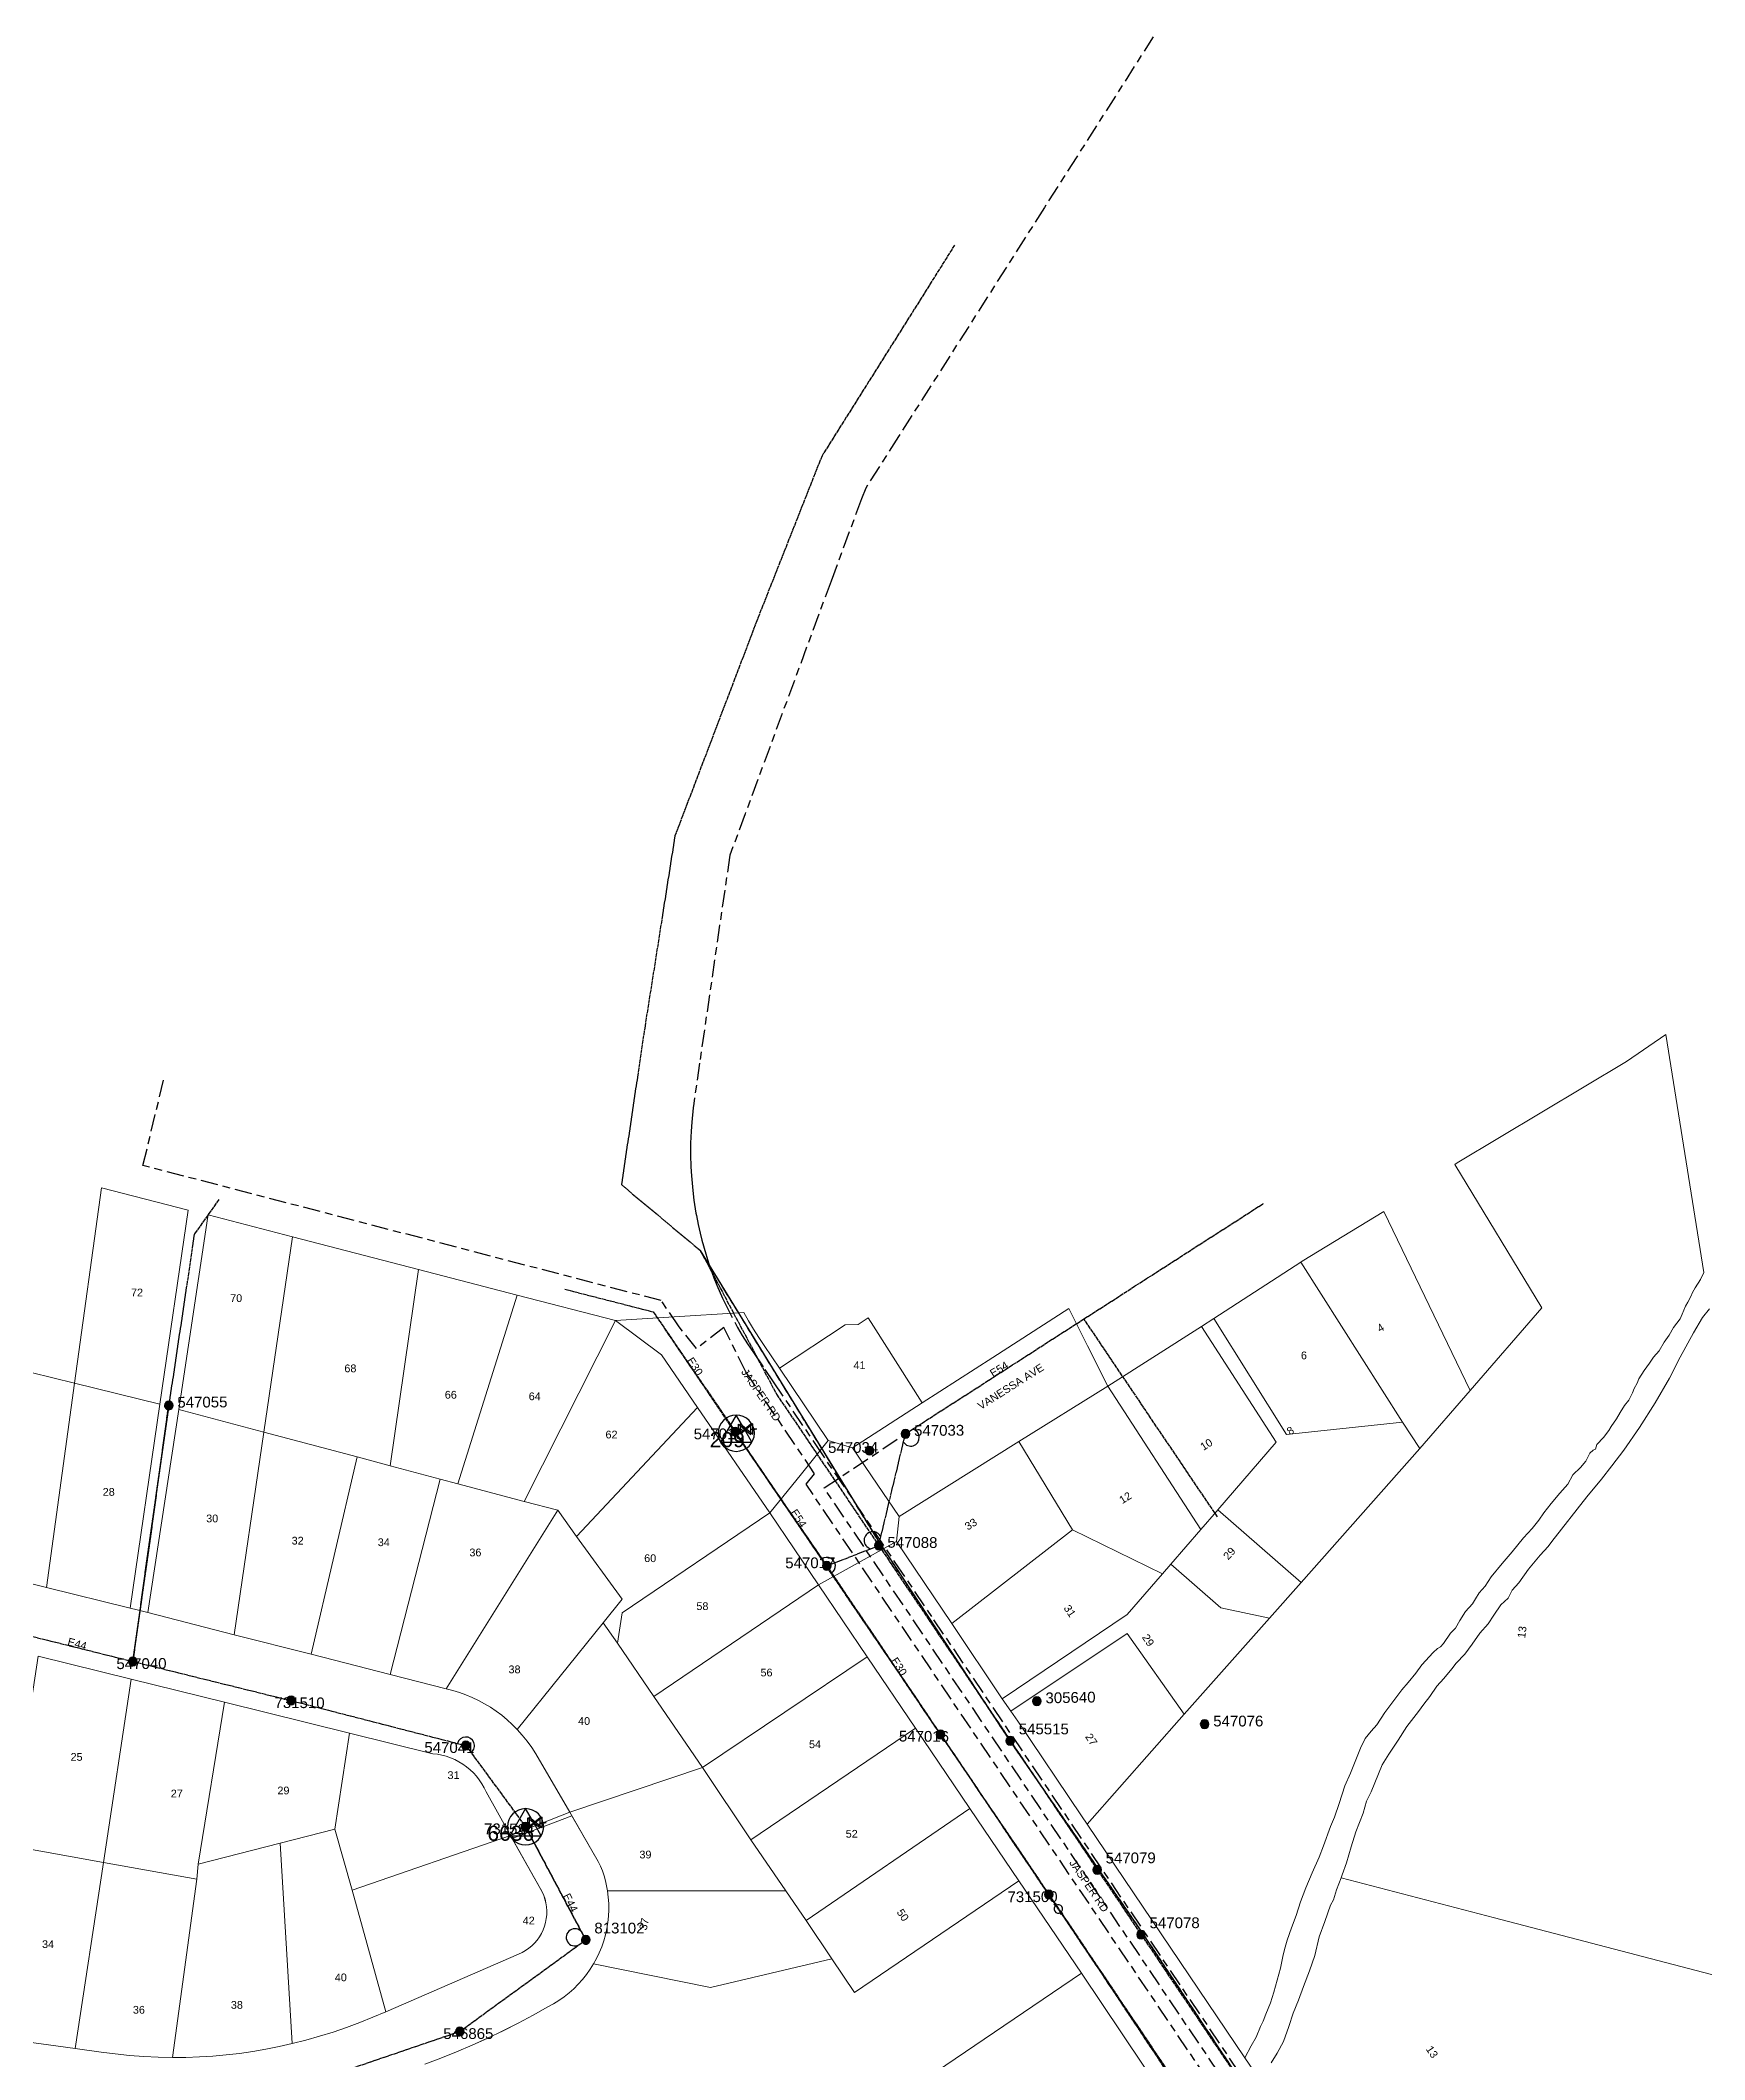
# Model space of a CAD drawing. Header units: metres. Extents: x 311460 to 313373, y 6261260 to 6263889.
# Drawn here: x 312691.2 to 313078.3, y 6262948.9 to 6263418.8 of the extents above; entities that cross this region are included whole.
import ezdxf
from ezdxf.enums import TextEntityAlignment as Align

# ---------------------------------------------------------------- set-up
doc = ezdxf.new("R2010")
doc.units = ezdxf.units.M
doc.linetypes.add('Cable Exist OH', pattern=[1, 1, 0])
doc.linetypes.add('Cable Exist UG', pattern=[8.2, 4, -1.2, 1.8, -1.2])
doc.layers.get('0').update_dxf_attribs({"color": 6})
doc.layers.add('Cadastre Land Parcels_SP_EXT', color=9, linetype='Continuous', lineweight=5)
doc.layers.add('Cadastre Roads_SP_EXT', color=9, linetype='Continuous', lineweight=5)
for name, color, linetype in [('Equip_LV_EXT', 7, 'Continuous'), ('Equip_SP_LV_EXT', 7, 'Continuous'), ('Mains_HV_EXT', 7, 'Continuous'), ('Mains_LV_EXT', 7, 'Continuous'), ('Mains_SL_EXT', 7, 'Continuous'), ('Mains_TR_EXT', 7, 'Continuous'), ('Sub_SP_TR_HV_LV_EXT', 7, 'Continuous'), ('SupportsOH_SP_TR_HV_LV_SL_EXT', 7, 'Continuous')]:
    doc.layers.add(name, color=color, linetype=linetype)
doc.layers.get('0').freeze()
doc.styles.add('POLE_LABEL', font='arial.ttf')
doc.styles.get("Standard").update_dxf_attribs({"font": 'arial.ttf'})
doc.linetypes.add('Cable E OH', pattern='A,9.4,["E",Standard,S=1.7,R=0,X=0,Y=-1],0', length=9.4)
doc.linetypes.add('Cable P UG', pattern='A,6,-0.5,["P",Standard,S=1.7,R=0,X=0.5,Y=-1],-2.9', length=9.4)

# ---------------------------------------------------------------- blocks, each defined once
blk = doc.blocks.new('SUB_POLE_EXT')
blk.add_wipeout([(0, 4.22), (0.42, 4.2), (0.83, 4.14), (1.21, 4.05), (1.62, 3.9), (1.99, 3.72), (2.35, 3.51), (2.68, 3.26), (2.99, 2.99), (3.28, 2.66), (3.52, 2.34), (3.76, 1.92), (3.9, 1.62), (4.04, 1.23), (4.18, 0.63), (4.22, 0), (4.18, -0.61), (4.06, -1.15), (3.9, -1.62), (3.58, -2.24), (3.22, -2.73), (2.97, -3.01), (2.68, -3.26), (2.36, -3.5), (2, -3.72), (1.64, -3.89), (1.25, -4.03), (0.82, -4.14), (0.42, -4.2), (0, -4.22), (-0.41, -4.2), (-0.8, -4.15), (-1.21, -4.05), (-1.62, -3.9), (-1.99, -3.73), (-2.35, -3.51), (-2.68, -3.26), (-2.96, -3.02), (-3.23, -2.72), (-3.51, -2.35), (-3.71, -2.01), (-3.91, -1.6), (-4.05, -1.21), (-4.16, -0.76), (-4.22, -0.14), (-4.21, 0.39), (-4.14, 0.83), (-4.03, 1.27), (-3.9, 1.63), (-3.71, 2.02), (-3.5, 2.37), (-3.28, 2.67), (-2.99, 2.99), (-2.68, 3.27), (-2.33, 3.52), (-1.98, 3.73), (-1.63, 3.9), (-1.2, 4.05), (-0.78, 4.15), (-0.4, 4.21)])
blk.add_line((2.16, 0.48), (2.16, 0.48, 0))
blk.add_lwpolyline([(-4.22, 0, 1), (4.22, 0, 1)], format="xyb", close=True)
blk.add_lwpolyline([(2.14, 0.52), (0, 4.22), (-3.66, -2.11), (3.66, -2.11)], close=True)
for tag, height, flags, p in [('STREET_CODE', 0.2, 9, (1.5, 0)), ('ASSET_NUM', 3.5, 8, (2, 2)), ('CONSTRUCTED_VOLTAGE', 0.2, 9, (1.5, -0.2)), ('OPERATING_VOLTAGE', 0.2, 9, (1.5, -0.6)), ('OPERATED_BY', 0.2, 9, (1.5, -0.8)), ('ORIENTATION', 0.2, 9, (1.5, -1.2)), ('OWNED_BY', 0.2, 9, (1.5, -1.4)), ('SECONDARY_VOLTAGE', 0.2, 9, (1.5, -1.6)), ('STATE', 0.2, 9, (1.5, -1.8)), ('SUBSTATION_TYPE', 0.2, 9, (1.5, -2)), ('STREETNAME', 0.2, 9, (1.5, -2.8)), ('SUBURB', 0.2, 9, (1.5, -3)), ('Z', 0.2, 1, (1.5, -3.4)), ('NO_PHASES', 0.2, 9, (1.5, -0.4)), ('MAINTAINED_BY', 0.2, 9, (1.5, -1)), ('USAGE', 0.2, 9, (1.5, -2.2)), ('LEGEND', 0.2, 9, (1.5, -2.4)), ('LOCATION', 0.2, 9, (1.5, -2.6)), ('NOTES', 0.2, 9, (1.5, -3.2))]:
    blk.add_attdef(tag, text='', height=height, dxfattribs=dict(flags=flags)).set_placement(p, align=Align.MIDDLE_LEFT)
blk = doc.blocks.new('LV_OH_LINKS_OPEN_EXT')
for p, q in [((-0.17, 4.97), (-0.17, 5.46)), ((0.17, 4.97), (0.17, 5.46)), ((-0.17, 3), (-0.17, 2.5)), ((0.17, 3), (0.17, 2.5))]:
    blk.add_line(p, q)
blk.add_lwpolyline([(0, 2.99, 1), (0, 4.98, 1)], format="xyb", close=True)
at = {"flags": 9}
for tag, p in [('ACTUAL_STATUS', (0, 0)), ('CONSTRUCTED_VOLTAGE', (0, -0.2)), ('OPERATING_VOLTAGE', (0, -0.6)), ('ORIENTATION', (0, -0.8)), ('OWNED_BY', (0, -1)), ('STATE', (0, -1.2)), ('SWITCH_TYPE', (0, -1.4)), ('NO_PHASES', (0, -0.4)), ('USAGE', (0, -1.6)), ('LEGEND', (0, -1.8)), ('NOTES', (0, -2))]:
    blk.add_attdef(tag, text='', height=0.2, dxfattribs=at).set_placement(p, align=Align.MIDDLE_LEFT)
at = {"flags": 1}
blk.add_attdef('Z', (0, 0), '', height=0.2, dxfattribs=at)
blk = doc.blocks.new('LV_OH_LINKS_DISTFUSE_EXT')
for p, q in [((0, 0), (0.96, 0)), ((3.84, 0), (4.8, 0))]:
    blk.add_line(p, q)
blk.add_lwpolyline([(3.84, -1.2), (3.84, 1.2), (0.96, -1.2), (0.96, 1.2)], close=True)
at = {"flags": 9}
for tag, p in [('ACTUAL_STATUS', (0, 0)), ('CONSTRUCTED_VOLTAGE', (0, -0.2)), ('OPERATING_VOLTAGE', (0, -0.6)), ('ORIENTATION', (0, -0.8)), ('OWNED_BY', (0, -1)), ('STATE', (0, -1.2)), ('SWITCH_TYPE', (0, -1.4)), ('NO_PHASES', (0, -0.4)), ('USAGE', (0, -1.6)), ('NOTES', (0, -1.8))]:
    blk.add_attdef(tag, text='', height=0.2, dxfattribs=at).set_placement(p, align=Align.MIDDLE_LEFT)
at = {"flags": 1}
blk.add_attdef('Z', (0, 0), '', height=0.2, dxfattribs=at)
blk = doc.blocks.new('POLE_EXT')
blk.add_hatch(color=256).paths.add_polyline_path([(-1, 0, 1), (1, 0, 1)])
blk.add_lwpolyline([(-1, 0, 1), (1, 0, 1)], format="xyb", close=True)
for tag, height, flags, p in [('pNumber', 2.5, 8, (-17.84, 2.07)), ('OWNED_BY', 0.2, 9, (1.35, -0.4)), ('SPECIAL_USE', 0.2, 9, (1.35, -0.8)), ('STATE', 0.2, 9, (1.35, -1)), ('cLV', 0.2, 9, (1.35, -1.4)), ('hDepth', 0.2, 9, (1.35, -1.6)), ('hDia', 0.2, 9, (1.35, -1.8)), ('cHV', 0.2, 9, (1.35, -2)), ('cLinedev', 0.2, 9, (1.35, -3.4)), ('pExisting', 0.2, 9, (1.35, -3.8)), ('pFooting', 0.2, 9, (1.35, -4.4)), ('pNew', 0.2, 9, (1.35, -4.6)), ('PARENT', 0.2, 9, (1.35, -0.6)), ('USAGE', 0.2, 9, (1.35, -1.2)), ('LBRACKET', 0.2, 9, (1.35, -2.2)), ('LExisting', 0.2, 9, (1.35, -2.4)), ('LANTNUMBER', 0.2, 9, (1.35, -2.6)), ('LOther', 0.2, 9, (1.35, -2.8)), ('LRemove', 0.2, 9, (1.35, -3)), ('LEGEND', 0.2, 9, (1.35, -3.2)), ('LOCATION', 0.2, 9, (1.35, -3.6)), ('PFNUMBER', 0.2, 9, (1.35, -4)), ('NEWPFNUMBER', 0.2, 9, (1.35, -4.2)), ('pRelocate', 0.2, 9, (1.35, -5)), ('pRemove', 0.2, 9, (1.35, -5.2)), ('pReplace', 0.2, 9, (1.35, -5.4)), ('pStay', 0.2, 9, (1.35, -5.6)), ('pType', 0.2, 9, (1.35, -5.8)), ('cspan', 0.2, 9, (1.35, -6)), ('STREETNAME', 0.2, 9, (1.35, -6.2)), ('SUBURB', 0.2, 9, (1.35, -6.4)), ('OPERATED_BY', 0.2, 9, (1.36, -7.01)), ('NOTES', 0.2, 9, (1.35, -6.6)), ('MAINTAINED_BY', 0.2, 9, (1.36, -6.81))]:
    blk.add_attdef(tag, text='', height=height, dxfattribs=dict(flags=flags)).set_placement(p, align=Align.MIDDLE_LEFT)
at = {"style": 'POLE_LABEL'}
for tag, height, flags, p in [('STRUCTURE_PLANT_NUMBER', 0.2, 9, (1.35, 0.03)), ('ASSET_NUM', 2.5, 8, (2, 2)), ('STREET_CODE', 0.2, 9, (1.35, -0.2))]:
    blk.add_attdef(tag, text='', height=height, dxfattribs=dict(at, flags=flags)).set_placement(p, align=Align.MIDDLE_LEFT)
at = {"flags": 1}
blk.add_attdef('Z', (1.35, -7.33), '', height=0.2, dxfattribs=at)

msp = doc.modelspace()

# ---------------------------------------------------------------- linework, layer by layer
at = {"layer": 'Cadastre Land Parcels_SP_EXT', "linetype": 'Continuous'}
for points in [[(313078.08, 6263132.09), (313069.25, 6263187.48), (313060.1, 6263181.18), (313020.76, 6263157.57), (313020.21, 6263157.21), (313040.45, 6263123.85), (313023.73, 6263104.61), (313012.09, 6263091.15), (312984.48, 6263059.97), (312977.11, 6263051.67), (312957.25, 6263029.3), (312934.64, 6263003.73), (312971.38, 6262949.35), (312972.86, 6262952.12), (312974, 6262954.16), (312975.02, 6262956.65), (312975.6, 6262957.89), (312976.23, 6262959.53), (312977.34, 6262962.14), (312978.13, 6262964.63), (312979.63, 6262970.2), (312980.22, 6262972.95), (312980.61, 6262974.55), (312981.17, 6262976.73), (312982.22, 6262979.58), (312983.3, 6262982.48), (312984.31, 6262985.65), (312985.54, 6262988.9), (312986.98, 6262992.36), (312988.62, 6262996.07), (312989.64, 6262998.67), (312991.26, 6263003.15), (312992.21, 6263005.35), (312993.28, 6263008.55), (312994.65, 6263012.61), (312995.96, 6263015.61), (312996.99, 6263018.32), (312998.22, 6263021.42), (312999.31, 6263023.64), (313000.76, 6263025.39), (313002.04, 6263026.84), (313003.94, 6263029.67), (313006.01, 6263032.47), (313007.89, 6263034.94), (313009.36, 6263036.69), (313011.12, 6263038.85), (313012.52, 6263040.76), (313015.15, 6263043.66), (313016.19, 6263044.58), (313016.88, 6263044.99), (313017.55, 6263045.79), (313019.22, 6263048.17), (313020.34, 6263049.34), (313021.39, 6263051.07), (313022.71, 6263053.21), (313024.31, 6263055), (313024.98, 6263056.11), (313025.86, 6263057.52), (313027.24, 6263059.13), (313028.66, 6263061.23), (313031.17, 6263064.4), (313033.5, 6263067.06), (313036.18, 6263070.33), (313038.18, 6263072.51), (313039.74, 6263074.43), (313040.89, 6263076.15), (313042.58, 6263078.36), (313044.59, 6263080.75), (313046.46, 6263082.85), (313047.64, 6263085), (313049.45, 6263086.73), (313050.69, 6263088.19), (313051.1, 6263089.12), (313051.59, 6263090.03), (313052.38, 6263090.76), (313052.95, 6263090.96), (313053.25, 6263092.06), (313054.77, 6263093.71), (313056.01, 6263095.31), (313056.55, 6263096.23), (313057.81, 6263098.01), (313058.64, 6263099.5), (313059.64, 6263101.1), (313060.68, 6263102.37), (313060.96, 6263103.01), (313061.53, 6263104.07), (313061.89, 6263105.05), (313062.61, 6263106.35), (313063.03, 6263107.36), (313064.23, 6263109.31), (313065.49, 6263110.98), (313066.38, 6263112.38), (313067.73, 6263113.87), (313068.86, 6263115.86), (313070.02, 6263117.51), (313071.07, 6263119.31), (313072.64, 6263121.33), (313073.07, 6263122.39), (313073.84, 6263124.22), (313074.42, 6263125.21), (313075.12, 6263126.5), (313075.47, 6263127.43), (313076.07, 6263128.53), (313077.34, 6263130.43), (313078.08, 6263132.09)], [(312718.98, 6263101.42), (312725.59, 6263146.57), (312705.38, 6263151.78), (312699.12, 6263106.3), (312718.98, 6263101.42)], [(312749.8, 6263140.4), (312730.21, 6263145.51), (312730.14, 6263145.07), (312723.37, 6263100.17), (312743.17, 6263094.92), (312749.8, 6263140.4)], [(313023.73, 6263104.61), (313003.7, 6263146.26), (312984.69, 6263134.73), (312984.35, 6263134.51), (313008.04, 6263097.28), (313012.09, 6263091.15), (313023.73, 6263104.61)], [(312779.17, 6263132.77), (312749.8, 6263140.4), (312743.17, 6263094.92), (312764.86, 6263089.15), (312772.53, 6263087.12), (312779.17, 6263132.77)], [(312802.09, 6263126.81), (312779.17, 6263132.77), (312772.53, 6263087.12), (312784.18, 6263084.01), (312788.32, 6263082.93), (312802.09, 6263126.81)], [(313008.04, 6263097.28), (312984.35, 6263134.51), (312964.15, 6263121.4), (312981.08, 6263094.36), (313008.04, 6263097.28)], [(312825, 6263120.94), (312802.09, 6263126.81), (312788.32, 6263082.93), (312803.69, 6263078.81), (312825, 6263120.94)], [(312874.47, 6263092.98), (312880.11, 6263091.29), (312896.32, 6263101.72), (312884.98, 6263119.61), (312883.77, 6263121.51), (312881.39, 6263119.96), (312878.39, 6263119.93), (312863.12, 6263109.79), (312874.47, 6263092.98)], [(312844.01, 6263100.7), (312835.66, 6263112.94), (312825, 6263120.94), (312803.69, 6263078.81), (312811.54, 6263076.77), (312815.93, 6263070.65), (312844.01, 6263100.7)], [(312965.04, 6263076.82), (312978.63, 6263092.59), (312961.28, 6263119.51), (312939.5, 6263105.64), (312961.1, 6263072.25), (312964.73, 6263076.47), (312965.04, 6263076.82)], [(313008.04, 6263097.28), (312981.08, 6263094.36), (312964.15, 6263121.4), (312961.28, 6263119.51), (312978.63, 6263092.59), (312965.04, 6263076.82), (312984.48, 6263059.97), (313012.09, 6263091.15), (313008.04, 6263097.28)], [(312699.12, 6263106.3), (312678.9, 6263111.27), (312672.3, 6263063.82), (312692.58, 6263058.81), (312699.12, 6263106.3)], [(312718.98, 6263101.42), (312699.12, 6263106.3), (312692.58, 6263058.81), (312712.08, 6263053.98), (312718.98, 6263101.42)], [(312954.14, 6263064.18), (312961.1, 6263072.25), (312939.5, 6263105.64), (312918.82, 6263092.79), (312931.26, 6263072.18), (312952.18, 6263061.93), (312954.14, 6263064.18)], [(312743.17, 6263094.92), (312723.37, 6263100.17), (312716.2, 6263052.93), (312736.3, 6263047.79), (312743.17, 6263094.92)], [(312764.86, 6263089.15), (312743.17, 6263094.92), (312736.3, 6263047.79), (312754.21, 6263043.25), (312764.86, 6263089.15)], [(312772.53, 6263087.12), (312764.86, 6263089.15), (312754.21, 6263043.25), (312772.59, 6263038.52), (312784.18, 6263084.01), (312772.53, 6263087.12)], [(312931.26, 6263072.18), (312918.82, 6263092.79), (312890.92, 6263075.3), (312890.33, 6263069.48), (312903.19, 6263050.37), (312931.26, 6263072.18)], [(312788.32, 6263082.93), (312784.18, 6263084.01), (312772.59, 6263038.52), (312785.57, 6263035.17), (312811.54, 6263076.77), (312803.69, 6263078.81), (312788.32, 6263082.93)], [(312815.93, 6263070.65), (312811.54, 6263076.77), (312785.57, 6263035.17), (312787.12, 6263034.79), (312788.67, 6263034.33), (312790.18, 6263033.8), (312791.66, 6263033.19), (312793.11, 6263032.5), (312794.53, 6263031.75), (312795.9, 6263030.92), (312797.23, 6263030.02), (312798.52, 6263029.05), (312799.75, 6263028.03), (312800.93, 6263026.93), (312802.07, 6263025.78), (312822.13, 6263050.57), (312826.53, 6263056.05), (312815.93, 6263070.65)], [(312872.2, 6263059.39), (312860.85, 6263076.12), (312826.54, 6263052.91), (312825.44, 6263045.87), (312833.88, 6263033.43), (312872.2, 6263059.39)], [(312984.48, 6263059.97), (312965.04, 6263076.82), (312964.73, 6263076.47), (312961.1, 6263072.25), (312954.14, 6263064.18), (312965.8, 6263054.07), (312977.11, 6263051.67), (312984.48, 6263059.97)], [(312952.18, 6263061.93), (312931.26, 6263072.18), (312903.19, 6263050.37), (312914.94, 6263032.91), (312943.96, 6263052.49), (312952.18, 6263061.93)], [(312957.25, 6263029.3), (312977.11, 6263051.67), (312965.8, 6263054.07), (312954.14, 6263064.18), (312952.18, 6263061.93), (312943.96, 6263052.49), (312914.94, 6263032.91), (312916.92, 6263030.04), (312943.95, 6263048.08), (312957.25, 6263029.3)], [(312845.17, 6263016.91), (312883.5, 6263042.69), (312872.2, 6263059.39), (312833.88, 6263033.43), (312845.17, 6263016.91)], [(312957.25, 6263029.3), (312943.95, 6263048.08), (312916.92, 6263030.04), (312918.56, 6263027.66), (312933.39, 6263005.62), (312934.64, 6263003.73), (312957.25, 6263029.3)], [(312712.3, 6263037.46), (312690.71, 6263042.84), (312683.97, 6262998.74), (312705.85, 6262994.83), (312712.3, 6263037.46)], [(312894.76, 6263026.02), (312883.5, 6263042.69), (312845.17, 6263016.91), (312856.48, 6263000.04), (312894.76, 6263026.02)], [(312734.04, 6263032.07), (312712.3, 6263037.46), (312705.85, 6262994.83), (312727.62, 6262990.95), (312727.86, 6262994.44), (312734.04, 6263032.07)], [(312727.86, 6262994.44), (312746.95, 6262999.32), (312759.72, 6263002.55), (312763.09, 6263024.92), (312734.04, 6263032.07), (312727.86, 6262994.44)], [(312907.38, 6263007.37), (312894.76, 6263026.02), (312856.48, 6263000.04), (312864.6, 6262988.18), (312869.32, 6262981.28), (312907.38, 6263007.37)], [(312856.48, 6263000.04), (312845.17, 6263016.91), (312814.32, 6263006.52), (312820.95, 6262995.05), (312821.47, 6262993.96), (312821.92, 6262992.84), (312822.31, 6262991.7), (312822.63, 6262990.55), (312822.89, 6262989.37), (312823.09, 6262988.17), (312864.6, 6262988.18), (312856.48, 6263000.04)], [(312918.82, 6262990.55), (312907.38, 6263007.37), (312869.32, 6262981.28), (312875.28, 6262972.42), (312880.57, 6262964.55), (312918.82, 6262990.55)], [(312749.79, 6262952.66), (312746.95, 6262999.32), (312727.86, 6262994.44), (312727.62, 6262990.95), (312721.92, 6262949.42), (312725.05, 6262949.44), (312728.17, 6262949.55), (312731.29, 6262949.74), (312734.4, 6262950.02), (312737.5, 6262950.38), (312740.59, 6262950.83), (312743.67, 6262951.35), (312746.73, 6262951.96), (312749.79, 6262952.66)], [(312771.53, 6262960.08), (312763.69, 6262988.34), (312759.72, 6263002.55), (312746.95, 6262999.32), (312749.79, 6262952.66), (312752.96, 6262953.47), (312756.12, 6262954.37), (312759.26, 6262955.35), (312762.38, 6262956.41), (312765.46, 6262957.56), (312768.51, 6262958.78), (312771.53, 6262960.08)], [(312705.85, 6262994.83), (312683.97, 6262998.74), (312677.22, 6262954.52), (312699.3, 6262951.49), (312705.85, 6262994.83)], [(312727.62, 6262990.95), (312705.85, 6262994.83), (312699.3, 6262951.49), (312705.3, 6262950.69), (312708.61, 6262950.25), (312711.93, 6262949.9), (312715.26, 6262949.64), (312718.59, 6262949.48), (312721.92, 6262949.42), (312727.62, 6262990.95)], [(312864.6, 6262988.18), (312823.09, 6262988.17), (312823.28, 6262986.73), (312823.4, 6262985.26), (312823.42, 6262983.79), (312823.36, 6262982.32), (312823.21, 6262980.86), (312822.98, 6262979.41), (312822.66, 6262977.97), (312822.25, 6262976.55), (312821.77, 6262975.17), (312821.2, 6262973.81), (312820.56, 6262972.49), (312819.85, 6262971.19), (312847.07, 6262965.71), (312875.28, 6262972.42), (312869.32, 6262981.28), (312864.6, 6262988.18)], [(312952.46, 6262940.57), (312933.38, 6262969.05), (312895.05, 6262943.09), (312903.16, 6262931.63), (312931.47, 6262932.44), (312952.46, 6262940.57)]]:
    msp.add_lwpolyline(points, close=True, dxfattribs=at)
for points in [[(313079.4, 6263123.6), (313077.8, 6263121.6), (313075.72, 6263118.05), (313072.64, 6263112.37), (313070.15, 6263107.52), (313066.82, 6263101.75), (313063.12, 6263096.05), (313059.47, 6263090.73), (313056.75, 6263087.1), (313054.29, 6263084.01), (313050.9, 6263079.89), (313042.74, 6263069.52), (313041.9, 6263068.32), (313040.02, 6263066.29), (313037.33, 6263063.05), (313035.07, 6263059.87), (313033.54, 6263058.14), (313032.59, 6263056.32), (313030.9, 6263054.73), (313029.26, 6263052.37), (313027.92, 6263050.3), (313026, 6263048.13), (313024.21, 6263045.58), (313022.56, 6263043.3), (313020.48, 6263041.19), (313019.48, 6263039.84), (313017.61, 6263037.6), (313015.98, 6263035.79), (313014.36, 6263033.39), (313012.95, 6263031.64), (313011.71, 6263029.93), (313009.03, 6263026.46), (313007.03, 6263023.28), (313004.82, 6263020.01), (313003.31, 6263017.51), (313000.72, 6263011.28), (312999.67, 6263009.07), (312998.84, 6263006.27), (312997.17, 6263001.95), (312996.07, 6262998.45), (312994.97, 6262994.69), (312994.01, 6262991.96), (312993.73, 6262991.23), (313029.44, 6262981.89), (313095.32, 6262964.73)], [(312895.05, 6262943.09), (312933.38, 6262969.05), (312933.38, 6262969.05), (312918.82, 6262990.55), (312880.57, 6262964.55), (312875.28, 6262972.42), (312847.07, 6262965.71), (312819.85, 6262971.19), (312819.06, 6262969.95), (312818.21, 6262968.74), (312817.29, 6262967.58), (312816.31, 6262966.47), (312815.26, 6262965.43), (312814.16, 6262964.45), (312813, 6262963.53), (312811.79, 6262962.68), (312810.53, 6262961.9), (312809.23, 6262961.2), (312805.79, 6262959.26), (312802.31, 6262957.39), (312798.8, 6262955.6), (312795.23, 6262953.89), (312791.64, 6262952.27), (312788.01, 6262950.72), (312784.34, 6262949.25), (312780.64, 6262947.87)], [(313126.05, 6262902.46), (313133.08, 6262960.22), (313133.08, 6262960.22), (313095.32, 6262964.73), (313029.44, 6262981.89), (312993.73, 6262991.23), (312992.66, 6262988.47), (312991.96, 6262986.14), (312991.3, 6262984.87), (312989.95, 6262981.11), (312988.66, 6262977.48), (312987.67, 6262973.17), (312986.4, 6262969.59), (312985.02, 6262965.98), (312983.82, 6262962.8), (312982.63, 6262959.73), (312981.62, 6262956.68), (312980.31, 6262953.18), (312978.84, 6262950.46), (312977.51, 6262948.19)]]:
    msp.add_lwpolyline(points, dxfattribs=at)
at = {"layer": 'Cadastre Roads_SP_EXT', "linetype": 'Continuous'}
for points in [[(312939.5, 6263105.64), (312934.76, 6263115.02), (312930.39, 6263123.68), (312912.7, 6263112.28), (312896.32, 6263101.72), (312880.11, 6263091.29), (312885.84, 6263082.82), (312890.92, 6263075.3), (312918.82, 6263092.79), (312939.5, 6263105.64)], [(312903.19, 6263050.37), (312890.33, 6263069.48), (312880.01, 6263063.73), (312872.2, 6263059.39), (312883.5, 6263042.69), (312894.76, 6263026.02), (312907.38, 6263007.37), (312918.82, 6262990.55), (312933.38, 6262969.05), (312952.46, 6262940.57), (312965.53, 6262921.04), (312972.91, 6262926.25), (312982.39, 6262932.94), (312975.4, 6262943.4), (312974, 6262945.48), (312973.37, 6262946.42), (312971.38, 6262949.35), (312934.64, 6263003.73), (312933.39, 6263005.62), (312918.56, 6263027.66), (312916.92, 6263030.04), (312914.94, 6263032.91), (312903.19, 6263050.37)]]:
    msp.add_lwpolyline(points, close=True, dxfattribs=at)
at = {"layer": 'Mains_HV_EXT', "linetype": 'Cable Exist OH'}
msp.add_lwpolyline([(312892.42, 6263094.55), (312933.92, 6263121.28), (312975.67, 6263148.12)], dxfattribs=at)
at = {"layer": 'Mains_HV_EXT', "linetype": 'Cable Exist UG'}
msp.add_lwpolyline([(313079.13, 6262651.45), (313079.12, 6262652.41), (313079.12, 6262659.75), (313078.07, 6262671.58), (313065.31, 6262670.44), (313055.68, 6262678.86), (313052.85, 6262692.82), (313051.97, 6262697.2), (313051.82, 6262698.08), (313050.88, 6262703.75), (313052.38, 6262706.89), (313052.38, 6262706.89), (313049.06, 6262726.82), (313045.44, 6262748.55), (313041.69, 6262771.16), (313041.23, 6262773.69), (313038.38, 6262790.82), (313032.16, 6262828.01), (313027.69, 6262849.63), (313027.69, 6262849.63), (313016.37, 6262870), (312983.57, 6262918.76), (312873.51, 6263081.95), (312892.42, 6263094.55)], dxfattribs=at)
at = {"layer": 'Mains_HV_EXT', "linetype": 'Cable P UG'}
for points in [[(312916.76, 6263023.12), (312886.18, 6263069.54)], [(312947.18, 6262979.01), (312916.76, 6263023.12)], [(312986.09, 6262920.39), (312947.18, 6262979.01)]]:
    msp.add_lwpolyline(points, dxfattribs=at)
at = {"layer": 'Mains_HV_EXT', "linetype": 'Cable E OH'}
for points in [[(312916.76, 6263023.12), (312886.18, 6263069.54)], [(312947.18, 6262979.01), (312916.76, 6263023.12)], [(312986.09, 6262920.39), (312947.18, 6262979.01)]]:
    msp.add_lwpolyline(points, dxfattribs=at)
at = {"layer": 'Mains_LV_EXT', "linetype": 'Cable Exist OH'}
for points in [[(312892.42, 6263094.55), (312933.92, 6263121.28)], [(312964.98, 6263075.23), (312933.92, 6263121.28)], [(312886.2, 6263068.54), (312892.42, 6263094.55)], [(312874.1, 6263063.8), (312886.2, 6263068.54)], [(312874.1, 6263063.8), (312900.55, 6263024.61)], [(312681.98, 6263049.24), (312712.7, 6263041.58)], [(312712.7, 6263041.58), (312749.49, 6263032.48)], [(312749.49, 6263032.48), (312790.17, 6263022)], [(312900.55, 6263024.61), (312925.79, 6262987.35)], [(312925.79, 6262987.35), (312969.81, 6262921.92)], [(312746.23, 6262941), (312788.73, 6262955.49), (312818.05, 6262976.8)]]:
    msp.add_lwpolyline(points, dxfattribs=at)
at = {"layer": 'Mains_LV_EXT', "linetype": 'Continuous'}
for points in [[(312891.96, 6263092.6, 1.48018), (312894.1, 6263095.63)], [(312886.67, 6263070.49, 1.651852), (312884.34, 6263067.81)], [(312875.22, 6263062.15, 1.012648), (312872.98, 6263065.45)], [(312791.44, 6263020.45, 1.377939), (312788.23, 6263022.5)], [(312817.12, 6262978.57, 2.184657), (312816.43, 6262975.62)]]:
    msp.add_lwpolyline(points, format="xyb", dxfattribs=at)
at = {"layer": 'Mains_SL_EXT', "linetype": 'Cable Exist OH'}
for points in [[(312892.42, 6263094.55), (312933.92, 6263121.28)], [(312712.7, 6263041.58), (312721.05, 6263101.14)], [(312874.1, 6263063.8), (312886.2, 6263068.54), (312892.42, 6263094.55)], [(312874.1, 6263063.8), (312900.55, 6263024.61), (312925.79, 6262987.35)], [(312650.93, 6263057.01), (312681.98, 6263049.24), (312712.7, 6263041.58)], [(312712.7, 6263041.58), (312749.49, 6263032.48), (312790.17, 6263022)], [(312925.79, 6262987.35), (312967.87, 6262924.11)]]:
    msp.add_lwpolyline(points, dxfattribs=at)
at = {"layer": 'Mains_TR_EXT', "linetype": 'Cable Exist OH'}
for points in [[(312916.76, 6263023.12), (312886.18, 6263069.54)], [(312947.18, 6262979.01), (312916.76, 6263023.12)], [(312986.1, 6262920.38), (312986.09, 6262920.39), (312947.18, 6262979.01)]]:
    msp.add_lwpolyline(points, dxfattribs=at)

# ---------------------------------------------------------------- block references
at = {"layer": 'Equip_SP_LV_EXT', "rotation": 212.9488358030844}
msp.add_blockref('LV_OH_LINKS_OPEN_EXT', (312925.79, 6262987.35), dxfattribs=at)
at = {"layer": 'Sub_SP_TR_HV_LV_EXT'}
ref = msp.add_blockref('SUB_POLE_EXT', (312853.05, 6263094.68), dxfattribs=at)
ref.add_attrib('ASSET_NUM', '209', dxfattribs={"layer": '0', "height": 3.5}).set_placement((312855.05, 6263094.93), align=Align.TOP_RIGHT)
ref = msp.add_blockref('SUB_POLE_EXT', (312804.04, 6263003.11), dxfattribs=at)
ref.add_attrib('ASSET_NUM', '6636', dxfattribs={"layer": '0', "height": 3.5}).set_placement((312806.04, 6263003.36), align=Align.TOP_RIGHT)
at = {"layer": 'SupportsOH_SP_TR_HV_LV_SL_EXT'}
ref = msp.add_blockref('POLE_EXT', (312721.05, 6263101.14), dxfattribs=dict(at, rotation=0.4919979492220107))
ref.add_attrib('ASSET_NUM', '547055', dxfattribs={"layer": '0', "height": 2.5, "rotation": 0.3085, "style": 'POLE_LABEL'}).set_placement((312723.05, 6263101.89), align=Align.MIDDLE_LEFT)
ref = msp.add_blockref('POLE_EXT', (312892.42, 6263094.55), dxfattribs=at)
ref.add_attrib('ASSET_NUM', '547033', dxfattribs={"layer": '0', "height": 2.5, "rotation": 0.3948, "style": 'POLE_LABEL'}).set_placement((312894.42, 6263095.3), align=Align.MIDDLE_LEFT)
ref = msp.add_blockref('POLE_EXT', (312884.06, 6263090.62), dxfattribs=at)
ref.add_attrib('ASSET_NUM', '547034', dxfattribs={"layer": '0', "height": 2.5, "rotation": 0.1894, "style": 'POLE_LABEL'}).set_placement((312886.06, 6263091.37), align=Align.MIDDLE_RIGHT)
ref = msp.add_blockref('POLE_EXT', (312886.2, 6263068.54), dxfattribs=at)
ref.add_attrib('ASSET_NUM', '547088', dxfattribs={"layer": '0', "height": 2.5, "rotation": 359.742, "style": 'POLE_LABEL'}).set_placement((312888.2, 6263069.29), align=Align.MIDDLE_LEFT)
ref = msp.add_blockref('POLE_EXT', (312874.1, 6263063.8), dxfattribs=at)
ref.add_attrib('ASSET_NUM', '547017', dxfattribs={"layer": '0', "height": 2.5, "rotation": 0.2088, "style": 'POLE_LABEL'}).set_placement((312876.1, 6263064.55), align=Align.MIDDLE_RIGHT)
ref = msp.add_blockref('POLE_EXT', (312712.7, 6263041.58), dxfattribs=at)
ref.add_attrib('ASSET_NUM', '547040', dxfattribs={"layer": '0', "height": 2.5, "rotation": 0.3788, "style": 'POLE_LABEL'}).set_placement((312714.7, 6263042.33), align=Align.TOP_CENTER)
ref = msp.add_blockref('POLE_EXT', (312749.49, 6263032.48), dxfattribs=at)
ref.add_attrib('ASSET_NUM', '731510', dxfattribs={"layer": '0', "height": 2.5, "rotation": 359.6359, "style": 'POLE_LABEL'}).set_placement((312751.49, 6263033.23), align=Align.TOP_CENTER)
ref = msp.add_blockref('POLE_EXT', (312922.98, 6263032.34), dxfattribs=at)
ref.add_attrib('ASSET_NUM', '305640', dxfattribs={"layer": '0', "height": 2.5, "rotation": 1, "style": 'POLE_LABEL'}).set_placement((312924.98, 6263033.09), align=Align.MIDDLE_LEFT)
ref = msp.add_blockref('POLE_EXT', (312962, 6263026.96), dxfattribs=at)
ref.add_attrib('ASSET_NUM', '547076', dxfattribs={"layer": '0', "height": 2.5, "style": 'POLE_LABEL'}).set_placement((312964, 6263027.71), align=Align.MIDDLE_LEFT)
ref = msp.add_blockref('POLE_EXT', (312790.17, 6263022), dxfattribs=at)
ref.add_attrib('ASSET_NUM', '547041', dxfattribs={"layer": '0', "height": 2.5, "rotation": 359.5768, "style": 'POLE_LABEL'}).set_placement((312792.17, 6263022.75), align=Align.TOP_RIGHT)
ref = msp.add_blockref('POLE_EXT', (312900.55, 6263024.61), dxfattribs=at)
ref.add_attrib('ASSET_NUM', '547016', dxfattribs={"layer": '0', "height": 2.5, "rotation": 359.4995, "style": 'POLE_LABEL'}).set_placement((312902.55, 6263025.36), align=Align.TOP_RIGHT)
ref = msp.add_blockref('POLE_EXT', (312916.76, 6263023.12), dxfattribs=at)
ref.add_attrib('ASSET_NUM', '545515', dxfattribs={"layer": '0', "height": 2.5, "style": 'POLE_LABEL'}).set_placement((312918.76, 6263023.87), align=Align.BOTTOM_LEFT)
ref = msp.add_blockref('POLE_EXT', (312936.98, 6262993.08), dxfattribs=at)
ref.add_attrib('ASSET_NUM', '547079', dxfattribs={"layer": '0', "height": 2.5, "rotation": 0.3275, "style": 'POLE_LABEL'}).set_placement((312938.98, 6262993.83), align=Align.BOTTOM_LEFT)
ref = msp.add_blockref('POLE_EXT', (312925.79, 6262987.35), dxfattribs=at)
ref.add_attrib('ASSET_NUM', '731500', dxfattribs={"layer": '0', "height": 2.5, "rotation": 0.2383, "style": 'POLE_LABEL'}).set_placement((312927.79, 6262988.11), align=Align.TOP_RIGHT)
ref = msp.add_blockref('POLE_EXT', (312818.05, 6262976.8), dxfattribs=dict(at, rotation=0.3254309152138288))
ref.add_attrib('ASSET_NUM', '813102', dxfattribs={"layer": '0', "height": 2.5, "rotation": 359.9233, "style": 'POLE_LABEL'}).set_placement((312820.05, 6262977.55), align=Align.BOTTOM_LEFT)
ref = msp.add_blockref('POLE_EXT', (312947.2, 6262978.01), dxfattribs=at)
ref.add_attrib('ASSET_NUM', '547078', dxfattribs={"layer": '0', "height": 2.5, "rotation": 0.1047, "style": 'POLE_LABEL'}).set_placement((312949.2, 6262978.76), align=Align.BOTTOM_LEFT)
ref = msp.add_blockref('POLE_EXT', (312788.73, 6262955.49), dxfattribs=at)
ref.add_attrib('ASSET_NUM', '546865', dxfattribs={"layer": '0', "height": 2.5, "rotation": 0.1157, "style": 'POLE_LABEL'}).set_placement((312790.73, 6262956.24), align=Align.TOP_CENTER)

# ---------------------------------------------------------------- texts
at = {"layer": 'Cadastre Land Parcels_SP_EXT'}
for s, p in [('72', (312712.27, 6263126.52)), ('70', (312735.34, 6263125.21)), ('6', (312984.4, 6263111.89)), ('68', (312761.9, 6263108.87)), ('41', (312880.32, 6263109.6)), ('66', (312785.26, 6263102.73)), ('64', (312804.78, 6263102.37)), ('62', (312822.64, 6263093.47)), ('28', (312705.69, 6263080.13)), ('30', (312729.76, 6263073.95)), ('32', (312749.63, 6263068.78)), ('34', (312769.67, 6263068.41)), ('36', (312790.98, 6263066.04)), ('60', (312831.64, 6263064.7)), ('58', (312843.78, 6263053.54)), ('38', (312800.08, 6263038.84)), ('56', (312858.69, 6263038.1)), ('40', (312816.26, 6263026.82)), ('54', (312869.98, 6263021.41)), ('25', (312698.21, 6263018.47)), ('31', (312785.89, 6263014.23)), ('27', (312721.53, 6263009.95)), ('29', (312746.33, 6263010.66)), ('52', (312878.51, 6263000.58)), ('39', (312830.53, 6262995.75)), ('42', (312803.39, 6262980.4)), ('34', (312691.58, 6262974.9)), ('40', (312759.67, 6262967.17)), ('38', (312735.5, 6262960.77)), ('36', (312712.71, 6262959.63))]:
    msp.add_text(s, height=1.8, dxfattribs=at).set_placement(p)
for s, rotation, p in [('4', 31.287, (313002.77, 6263118.09)), ('10', 32.5176, (312961.71, 6263090.55)), ('8', 33.4565, (312981.85, 6263094.14)), ('12', 31.9299, (312942.83, 6263078.16)), ('33', 32.0034, (312906.91, 6263072.02)), ('29', 48.49, (312967.49, 6263065.06)), ('31', 304.0439, (312929.11, 6263053.98)), ('29', 303.7, (312947.36, 6263047.19)), ('13', 83.0474, (313036.55, 6263046.91)), ('27', 303.9575, (312934.12, 6263024.07)), ('37', 77.4044, (312832.19, 6262978.9)), ('50', 304.1381, (312890.28, 6262983.23)), ('13', 303.9825, (313013.37, 6262951.4))]:
    msp.add_text(s, height=1.8, rotation=rotation, dxfattribs=at).set_placement(p)
at = {"layer": 'Cadastre Roads_SP_EXT'}
for s, rotation, p in [('VANESSA AVE', 32.3922, (312909.93, 6263100.06)), ('JASPER RD', 304.0438, (312930.43, 6262994.73))]:
    msp.add_text(s, height=1.8, rotation=rotation, dxfattribs=at).set_placement(p)
at = {"layer": 'Mains_LV_EXT'}
for s, rotation, p in [('E30', 303.1855, (312841.48, 6263111.6)), ('E54', 31.6906, (312912.76, 6263107.65)), ('E54', 303.1244, (312865.61, 6263076.27)), ('E44', 344.8732, (312697.36, 6263045.4)), ('E30', 302.8798, (312888.96, 6263041.79)), ('E44', 296.4882, (312812.68, 6262987.06))]:
    msp.add_text(s, height=1.8, rotation=rotation, dxfattribs=at).set_placement(p)

# ---------------------------------------------------------------- next in the draw order: linework, layer by layer
at = {"layer": 'Cadastre Land Parcels_SP_EXT', "linetype": 'Continuous'}
for points in [[(312860.85, 6263076.12), (312844.01, 6263100.7), (312815.93, 6263070.65), (312826.53, 6263056.05), (312822.13, 6263050.57), (312825.44, 6263045.87), (312826.54, 6263052.91), (312860.85, 6263076.12)], [(312825.44, 6263045.87), (312822.13, 6263050.57), (312802.07, 6263025.78), (312803.26, 6263024.44), (312804.4, 6263023.04), (312805.47, 6263021.58), (312806.46, 6263020.07), (312814.32, 6263006.52), (312845.17, 6263016.91), (312833.88, 6263033.43), (312825.44, 6263045.87)], [(312800.55, 6263001.06), (312794.85, 6263011.25), (312794.39, 6263012.21), (312793.86, 6263013.13), (312793.27, 6263014.02), (312792.62, 6263014.86), (312791.9, 6263015.65), (312791.14, 6263016.39), (312790.32, 6263017.07), (312789.45, 6263017.69), (312788.54, 6263018.25), (312787.59, 6263018.74), (312786.62, 6263019.16), (312785.61, 6263019.51), (312784.58, 6263019.78), (312783.53, 6263019.99), (312782.47, 6263020.11), (312763.09, 6263024.92), (312759.72, 6263002.55), (312763.69, 6262988.34), (312800.55, 6263001.06)], [(312807.9, 6262987.99), (312800.55, 6263001.06), (312763.69, 6262988.34), (312771.53, 6262960.08), (312802.39, 6262973.48), (312803.22, 6262973.86), (312804.01, 6262974.32), (312804.77, 6262974.84), (312805.47, 6262975.42), (312806.13, 6262976.06), (312806.72, 6262976.76), (312807.26, 6262977.5), (312807.73, 6262978.29), (312808.12, 6262979.11), (312808.45, 6262979.97), (312808.7, 6262980.85), (312808.87, 6262981.75), (312808.97, 6262982.66), (312808.99, 6262983.58), (312808.92, 6262984.49), (312808.78, 6262985.4), (312808.56, 6262986.29), (312808.27, 6262987.15), (312807.9, 6262987.99)]]:
    msp.add_lwpolyline(points, close=True, dxfattribs=at)
at = {"layer": 'Cadastre Roads_SP_EXT', "linetype": 'Continuous'}
msp.add_lwpolyline([(312863.12, 6263109.79), (312863.12, 6263109.8), (312859.54, 6263115.11), (312858.28, 6263116.97), (312857.08, 6263118.88), (312855.93, 6263120.81), (312854.83, 6263122.77), (312837.41, 6263121.7), (312825, 6263120.94), (312835.66, 6263112.94), (312844.01, 6263100.7), (312860.85, 6263076.12), (312868.21, 6263085.23), (312874.47, 6263092.98), (312863.12, 6263109.79)], close=True, dxfattribs=at)
for points in [[(312690.71, 6263042.84), (312712.3, 6263037.46), (312734.04, 6263032.07), (312763.09, 6263024.92), (312782.47, 6263020.11), (312783.53, 6263019.98), (312784.58, 6263019.78), (312785.61, 6263019.51), (312786.62, 6263019.16), (312787.59, 6263018.74), (312788.54, 6263018.25), (312789.45, 6263017.69), (312790.32, 6263017.07), (312791.14, 6263016.39), (312791.9, 6263015.65), (312792.62, 6263014.86), (312793.27, 6263014.02), (312793.86, 6263013.13), (312794.39, 6263012.21), (312794.85, 6263011.25), (312800.55, 6263001.06), (312814.32, 6263006.52), (312806.46, 6263020.07), (312805.47, 6263021.58), (312804.4, 6263023.04), (312803.26, 6263024.44), (312802.07, 6263025.78), (312800.93, 6263026.94), (312799.75, 6263028.03), (312798.52, 6263029.05), (312797.23, 6263030.02), (312795.9, 6263030.92), (312794.53, 6263031.75), (312793.11, 6263032.5), (312791.66, 6263033.19), (312790.18, 6263033.8), (312788.66, 6263034.33), (312787.13, 6263034.79), (312785.57, 6263035.17), (312772.59, 6263038.52), (312754.21, 6263043.25), (312736.3, 6263047.79), (312716.2, 6263052.93), (312713.71, 6263053.57), (312712.08, 6263053.98), (312692.58, 6263058.81), (312672.3, 6263063.82)], [(312780.64, 6262947.87), (312784.34, 6262949.25), (312788.01, 6262950.72), (312791.64, 6262952.27), (312795.24, 6262953.89), (312798.79, 6262955.6), (312802.31, 6262957.39), (312805.79, 6262959.26), (312809.23, 6262961.2), (312810.53, 6262961.9), (312811.79, 6262962.68), (312813, 6262963.53), (312814.16, 6262964.45), (312815.26, 6262965.43), (312816.31, 6262966.47), (312817.29, 6262967.58), (312818.21, 6262968.74), (312819.06, 6262969.95), (312819.85, 6262971.2), (312820.56, 6262972.49), (312821.2, 6262973.81), (312821.77, 6262975.17), (312822.25, 6262976.55), (312822.66, 6262977.97), (312822.98, 6262979.41), (312823.21, 6262980.86), (312823.36, 6262982.32), (312823.42, 6262983.79), (312823.39, 6262985.26), (312823.28, 6262986.73), (312823.09, 6262988.17), (312822.89, 6262989.37), (312822.63, 6262990.55), (312822.31, 6262991.7), (312821.92, 6262992.84), (312821.47, 6262993.96), (312820.95, 6262995.05), (312814.82, 6263005.66), (312800.95, 6263000.36), (312801.11, 6263000.07), (312807.9, 6262987.99), (312808.27, 6262987.15), (312808.57, 6262986.29), (312808.78, 6262985.4), (312808.92, 6262984.49), (312808.99, 6262983.58), (312808.97, 6262982.66), (312808.87, 6262981.75), (312808.7, 6262980.85), (312808.45, 6262979.97), (312808.12, 6262979.11), (312807.72, 6262978.29), (312807.26, 6262977.5), (312806.72, 6262976.76), (312806.13, 6262976.06), (312805.47, 6262975.42), (312804.77, 6262974.84), (312804.01, 6262974.32), (312803.22, 6262973.86), (312802.38, 6262973.48), (312771.54, 6262960.08), (312768.51, 6262958.78), (312765.46, 6262957.56), (312762.38, 6262956.41), (312759.26, 6262955.35), (312756.12, 6262954.37), (312752.96, 6262953.47), (312749.79, 6262952.66), (312746.73, 6262951.96), (312743.67, 6262951.35), (312740.59, 6262950.82), (312737.5, 6262950.38), (312734.4, 6262950.02), (312731.29, 6262949.74), (312728.17, 6262949.55), (312725.05, 6262949.44), (312721.92, 6262949.42), (312721.92, 6262949.42), (312718.59, 6262949.48), (312715.26, 6262949.64), (312711.93, 6262949.9), (312708.61, 6262950.25), (312705.3, 6262950.69), (312699.3, 6262951.49), (312677.22, 6262954.52)]]:
    msp.add_lwpolyline(points, dxfattribs=at)
at = {"layer": 'Mains_HV_EXT', "linetype": 'Cable Exist UG'}
for points in [[(312976.51, 6263461.06), (312932.26, 6263391.69), (312932.26, 6263391.69), (312924.74, 6263379.85), (312890.78, 6263326.55), (312890.78, 6263326.55), (312883.18, 6263314.59), (312882.18, 6263312.08), (312882.18, 6263312.08), (312875.1, 6263292.92), (312855.12, 6263238.78), (312855.12, 6263238.78), (312851.56, 6263229.16), (312849.18, 6263212.9), (312844.53, 6263180.8), (312844.53, 6263180.8), (312843.17, 6263171.4), (312843.03, 6263170.38), (312842.69, 6263167.02), (312842.53, 6263164.94), (312842.43, 6263162.18), (312842.41, 6263159.42), (312842.47, 6263156.68), (312842.61, 6263154.54), (312842.93, 6263151.14), (312843.19, 6263148.92), (312843.67, 6263145.9), (312843.77, 6263145.32), (312844.2, 6263143.28), (312844.2, 6263143.28), (312844.64, 6263141.26), (312845.06, 6263139.58), (312845.96, 6263136.4), (312846.7, 6263134.08), (312847.86, 6263130.84), (312848.52, 6263129.14), (312849.84, 6263126.12), (312850.3, 6263125.16), (312853.36, 6263119.25), (312853.36, 6263119.25), (312854.46, 6263117.39), (312855.66, 6263115.51), (312857.06, 6263113.43), (312859.7, 6263109.51), (312861.65, 6263106.61), (312861.65, 6263106.61), (312871.33, 6263092.29), (312889.97, 6263064.64), (312889.97, 6263064.64), (312898.97, 6263051.28), (313025.22, 6262864.02)], [(312980.96, 6262917.25), (312869.28, 6263082.85), (312871.29, 6263085.24), (312855.28, 6263108.98), (312850.19, 6263119.31), (312843.84, 6263114.4), (312839.77, 6263119.44), (312835.6, 6263125.53), (312715.06, 6263156.99), (312720.03, 6263177.53)]]:
    msp.add_lwpolyline(points, dxfattribs=at)
at = {"layer": 'Mains_HV_EXT', "linetype": 'Cable Exist OH'}
for points in [[(312903.84, 6263371.14), (312873, 6263322.11), (312857.83, 6263283.7), (312838.79, 6263233.65), (312831.83, 6263189.43), (312826.34, 6263152.53), (312844.71, 6263137.18), (312862.43, 6263103.76), (312886.2, 6263068.54), (312986.09, 6262920.39), (313018.68, 6262872.03), (313030.68, 6262850.43), (313032.79, 6262830.39)], [(312732.73, 6263149.08), (312726.99, 6263140.96), (312721.05, 6263101.14), (312712.7, 6263041.58), (312749.49, 6263032.48), (312790.17, 6263022), (312804.04, 6263003.11)], [(312813.15, 6263128.2), (312833.76, 6263122.91), (312853.05, 6263094.68)], [(313023.46, 6262817.66), (313018.06, 6262851.45), (312987.98, 6262895.31), (312969.81, 6262921.92), (312908.07, 6263013.58), (312853.05, 6263094.68)]]:
    msp.add_lwpolyline(points, dxfattribs=at)
at = {"layer": 'Mains_HV_EXT', "linetype": 'Cable P UG'}
msp.add_lwpolyline([(312886.18, 6263069.54), (312844.71, 6263137.18)], dxfattribs=at)
at = {"layer": 'Mains_HV_EXT', "linetype": 'Cable E OH'}
msp.add_lwpolyline([(312886.18, 6263069.54), (312844.71, 6263137.18)], dxfattribs=at)
at = {"layer": 'Mains_LV_EXT', "linetype": 'Cable Exist OH'}
for points in [[(312833.76, 6263122.91), (312853.05, 6263094.68)], [(312874.1, 6263063.8), (312853.05, 6263094.68)], [(312790.17, 6263022), (312804.04, 6263003.11)], [(312818.05, 6262976.8), (312804.04, 6263003.11)]]:
    msp.add_lwpolyline(points, dxfattribs=at)
at = {"layer": 'Mains_SL_EXT', "linetype": 'Cable Exist OH'}
for points in [[(312833.76, 6263122.91), (312852.7, 6263094.94), (312874.1, 6263063.8)], [(312790.17, 6263022), (312804.04, 6263003.11), (312818.05, 6262976.8)]]:
    msp.add_lwpolyline(points, dxfattribs=at)
at = {"layer": 'Mains_TR_EXT', "linetype": 'Cable Exist OH'}
msp.add_lwpolyline([(312886.18, 6263069.54), (312844.71, 6263137.18)], dxfattribs=at)

# ---------------------------------------------------------------- next in the draw order: block references
at = {"layer": 'Equip_LV_EXT'}
for p in [(312852.64, 6263095.59), (312853.05, 6263095.68), (312803.63, 6263004.03), (312804.04, 6263004.11)]:
    msp.add_blockref('LV_OH_LINKS_DISTFUSE_EXT', p, dxfattribs=at)
at = {"layer": 'SupportsOH_SP_TR_HV_LV_SL_EXT'}
ref = msp.add_blockref('POLE_EXT', (312852.8, 6263095.05), dxfattribs=at)
ref.add_attrib('ASSET_NUM', '547018', dxfattribs={"layer": '0', "height": 2.5, "rotation": 0.1533, "style": 'POLE_LABEL'}).set_placement((312854.8, 6263095.8), align=Align.TOP_RIGHT)
ref = msp.add_blockref('POLE_EXT', (312804.04, 6263003.11), dxfattribs=at)
ref.add_attrib('ASSET_NUM', '731514', dxfattribs={"layer": '0', "height": 2.5, "rotation": 359.8566, "style": 'POLE_LABEL'}).set_placement((312806.04, 6263003.86), align=Align.TOP_RIGHT)

# ---------------------------------------------------------------- next in the draw order: texts
at = {"layer": 'Cadastre Roads_SP_EXT'}
msp.add_text('JASPER RD', height=1.8, rotation=304.2411, dxfattribs=at).set_placement((312854.11, 6263108.91))

doc.saveas('drawing.dxf')
